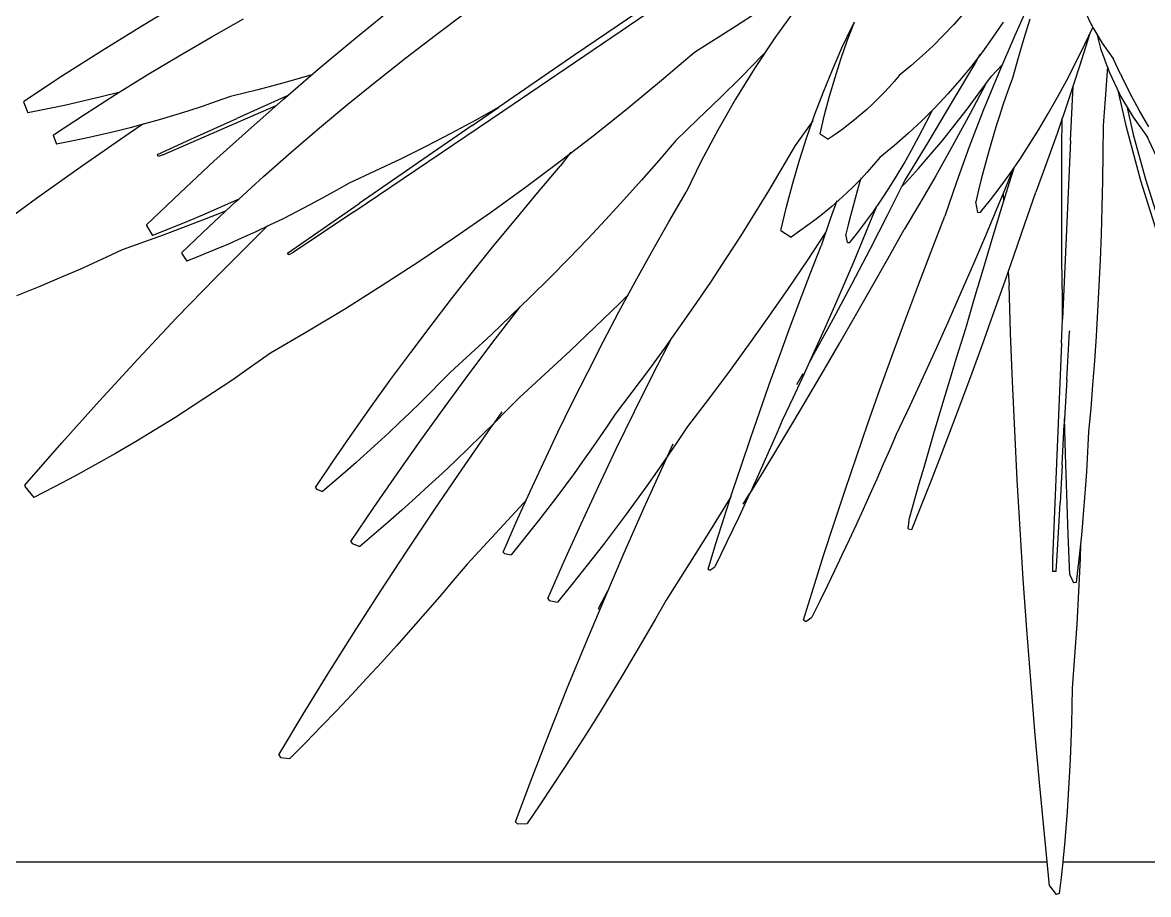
# Model space of a CAD drawing. Header units: metres. Extents: x 244.4 to 340.3, y -4.1 to 64.3.
# Drawn here: x 246.2802 to 246.7732, y 40.3732 to 40.7548 of the extents above; entities that cross this region are included whole.
import ezdxf

# ---------------------------------------------------------------- set-up
doc = ezdxf.new("R2010")
doc.units = ezdxf.units.M
doc.layers.add('Edges', color=7, linetype='Continuous')

msp = doc.modelspace()

# ---------------------------------------------------------------- linework, layer by layer
at = {"layer": 'Edges'}
for p, q in [((246.55962, 40.76621), (246.52207, 40.74062)), ((246.61019, 40.76461), (246.59235, 40.75301)), ((246.7222, 40.76607), (246.71461, 40.74916)), ((246.33199, 40.75313), (246.34939, 40.76357)), ((246.42529, 40.74735), (246.44107, 40.76015)), ((246.461, 40.74931), (246.47406, 40.75904)), ((246.49051, 40.71603), (246.55408, 40.75915)), ((246.61908, 40.76128), (246.60966, 40.74803)), ((246.7445, 40.76174), (246.74816, 40.75398)), ((246.36276, 40.74842), (246.37693, 40.7564)), ((246.64131, 40.74679), (246.64429, 40.75464)), ((246.64345, 40.75308), (246.64429, 40.75464)), ((246.64429, 40.75464), (246.64448, 40.75511)), ((246.68791, 40.75393), (246.6835, 40.74924)), ((246.69215, 40.75874), (246.68791, 40.75393)), ((246.7095, 40.75495), (246.70511, 40.7484)), ((246.72119, 40.7562), (246.71862, 40.74785)), ((246.74816, 40.75398), (246.74854, 40.7532)), ((246.31474, 40.74245), (246.33199, 40.75313)), ((246.44808, 40.7394), (246.461, 40.74931)), ((246.59235, 40.75301), (246.57435, 40.74165)), ((246.639, 40.74366), (246.64345, 40.75308)), ((246.6835, 40.74924), (246.67891, 40.74466)), ((246.71461, 40.74916), (246.70748, 40.73256)), ((246.74736, 40.74949), (246.74303, 40.73572)), ((246.74538, 40.74533), (246.74886, 40.75265)), ((246.74854, 40.7532), (246.74886, 40.75265)), ((246.74886, 40.75265), (246.7489, 40.75273)), ((246.74886, 40.75265), (246.7529, 40.74578)), ((246.75045, 40.7501), (246.75052, 40.74983)), ((246.75052, 40.74983), (246.75225, 40.74339)), ((246.34871, 40.74024), (246.36276, 40.74842)), ((246.40969, 40.73435), (246.42529, 40.74735)), ((246.60966, 40.74803), (246.60075, 40.73466)), ((246.63853, 40.73883), (246.64131, 40.74679)), ((246.67891, 40.74466), (246.67414, 40.74019)), ((246.70511, 40.7484), (246.7005, 40.74198)), ((246.71862, 40.74785), (246.71611, 40.73928)), ((246.74142, 40.73734), (246.74538, 40.74533)), ((246.7529, 40.74578), (246.75793, 40.73875)), ((246.29764, 40.73155), (246.31474, 40.74245)), ((246.33477, 40.73188), (246.34871, 40.74024)), ((246.4353, 40.72932), (246.44808, 40.7394)), ((246.52207, 40.74062), (246.48872, 40.71775)), ((246.57435, 40.74165), (246.55999, 40.72938)), ((246.60426, 40.7405), (246.59493, 40.7311)), ((246.60548, 40.74176), (246.60426, 40.7405)), ((246.6348, 40.73411), (246.639, 40.74366)), ((246.67414, 40.74019), (246.66921, 40.73584)), ((246.7005, 40.74198), (246.69565, 40.73569)), ((246.69942, 40.74084), (246.69739, 40.73734)), ((246.71611, 40.73928), (246.71364, 40.73049)), ((246.75225, 40.74339), (246.75595, 40.73329)), ((246.75793, 40.73875), (246.75758, 40.7395)), ((246.39428, 40.72114), (246.40969, 40.73435)), ((246.60075, 40.73466), (246.59239, 40.72122)), ((246.63595, 40.73077), (246.63853, 40.73883)), ((246.66921, 40.73584), (246.6641, 40.73161)), ((246.69739, 40.73734), (246.68728, 40.72018)), ((246.69565, 40.73569), (246.69059, 40.72955)), ((246.70908, 40.73628), (246.70444, 40.73137)), ((246.70847, 40.73564), (246.70846, 40.73484)), ((246.73742, 40.72961), (246.74142, 40.73734)), ((246.74303, 40.73572), (246.73804, 40.72047)), ((246.7552, 40.73534), (246.75508, 40.73344)), ((246.76112, 40.73196), (246.75793, 40.73875)), ((246.2807, 40.72042), (246.29764, 40.73155)), ((246.32095, 40.72333), (246.33477, 40.73188)), ((246.4069, 40.73196), (246.39523, 40.72861)), ((246.42266, 40.71907), (246.4353, 40.72932)), ((246.55999, 40.72938), (246.54541, 40.71734)), ((246.59493, 40.7311), (246.58548, 40.72174)), ((246.63084, 40.72443), (246.6348, 40.73411)), ((246.63357, 40.72262), (246.63595, 40.73077)), ((246.6641, 40.73161), (246.66191, 40.72902)), ((246.69059, 40.72955), (246.6853, 40.72354)), ((246.69909, 40.72397), (246.70444, 40.73137)), ((246.70748, 40.73256), (246.70085, 40.71632)), ((246.71364, 40.73049), (246.71219, 40.7265)), ((246.73338, 40.72214), (246.73742, 40.72961)), ((246.75508, 40.73344), (246.75427, 40.72146)), ((246.75595, 40.73329), (246.76052, 40.72361)), ((246.76112, 40.73196), (246.76149, 40.73118)), ((246.76523, 40.72374), (246.76149, 40.73118)), ((246.38325, 40.72539), (246.37121, 40.72237)), ((246.39523, 40.72861), (246.38325, 40.72539)), ((246.62712, 40.71462), (246.63084, 40.72443)), ((246.65965, 40.72648), (246.65731, 40.72399)), ((246.66191, 40.72902), (246.65965, 40.72648)), ((246.70179, 40.7277), (246.69505, 40.71495)), ((246.71219, 40.7265), (246.71075, 40.72241)), ((246.73908, 40.70323), (246.74018, 40.72701)), ((246.75984, 40.72505), (246.76322, 40.70978)), ((246.2807, 40.72042), (246.28054, 40.72015)), ((246.28054, 40.72015), (246.28243, 40.71527)), ((246.30661, 40.72035), (246.29858, 40.71855)), ((246.31461, 40.72226), (246.30661, 40.72035)), ((246.30726, 40.7146), (246.32095, 40.72333)), ((246.32239, 40.72422), (246.31461, 40.72226)), ((246.36502, 40.72018), (246.35879, 40.71807)), ((246.37121, 40.72237), (246.36502, 40.72018)), ((246.39481, 40.72212), (246.37394, 40.71278)), ((246.37905, 40.70773), (246.39428, 40.72114)), ((246.39609, 40.72269), (246.39481, 40.72212)), ((246.58548, 40.72174), (246.57591, 40.71245)), ((246.59239, 40.72122), (246.58459, 40.70771)), ((246.63139, 40.71436), (246.63357, 40.72262)), ((246.6549, 40.72154), (246.65241, 40.71914)), ((246.65731, 40.72399), (246.6549, 40.72154)), ((246.68728, 40.72018), (246.67697, 40.70301)), ((246.6853, 40.72354), (246.67979, 40.71768)), ((246.69376, 40.71683), (246.69909, 40.72397)), ((246.71075, 40.72241), (246.70934, 40.71822)), ((246.72929, 40.71493), (246.73338, 40.72214)), ((246.73804, 40.72047), (246.73317, 40.70618)), ((246.75427, 40.72146), (246.7534, 40.70966)), ((246.76052, 40.72361), (246.76099, 40.72263)), ((246.76099, 40.72263), (246.76644, 40.71337)), ((246.76917, 40.71639), (246.76523, 40.72374)), ((246.29052, 40.71686), (246.28243, 40.71527)), ((246.29858, 40.71855), (246.29052, 40.71686)), ((246.29369, 40.70568), (246.30726, 40.7146)), ((246.34158, 40.69686), (246.39125, 40.71848)), ((246.35254, 40.71604), (246.34625, 40.7141)), ((246.35879, 40.71807), (246.35254, 40.71604)), ((246.41016, 40.70866), (246.42266, 40.71907)), ((246.42519, 40.67196), (246.49051, 40.71603)), ((246.47708, 40.70973), (246.48872, 40.71775)), ((246.48872, 40.71775), (246.4787, 40.71213)), ((246.54541, 40.71734), (246.53063, 40.70553)), ((246.62366, 40.70469), (246.62712, 40.71462)), ((246.64722, 40.7145), (246.64451, 40.71225)), ((246.64985, 40.71679), (246.64722, 40.7145)), ((246.65241, 40.71914), (246.64985, 40.71679)), ((246.67979, 40.71768), (246.67406, 40.71196)), ((246.67588, 40.71105), (246.67856, 40.71645)), ((246.69505, 40.71495), (246.68739, 40.70084)), ((246.68843, 40.70995), (246.69376, 40.71683)), ((246.70085, 40.71632), (246.69471, 40.70045)), ((246.70934, 40.71822), (246.70795, 40.71394)), ((246.72517, 40.70797), (246.72929, 40.71493)), ((246.76367, 40.71826), (246.76653, 40.70575)), ((246.77331, 40.70914), (246.76917, 40.71639)), ((246.32686, 40.70642), (246.33283, 40.71043)), ((246.3336, 40.71046), (246.32724, 40.70876)), ((246.33994, 40.71223), (246.3336, 40.71046)), ((246.34625, 40.7141), (246.33994, 40.71223)), ((246.35381, 40.7037), (246.37394, 40.71278)), ((246.47708, 40.70973), (246.45124, 40.69188)), ((246.4787, 40.71213), (246.46779, 40.70625)), ((246.57591, 40.71245), (246.56622, 40.7032)), ((246.6263, 40.71175), (246.61844, 40.70091)), ((246.62635, 40.71182), (246.6263, 40.71175)), ((246.62941, 40.70602), (246.63139, 40.71436)), ((246.64174, 40.71005), (246.63889, 40.7079)), ((246.64451, 40.71225), (246.64174, 40.71005)), ((246.67406, 40.71196), (246.66811, 40.70639)), ((246.67268, 40.70486), (246.67588, 40.71105)), ((246.6831, 40.70333), (246.68843, 40.70995)), ((246.70657, 40.70956), (246.70522, 40.70509)), ((246.70795, 40.71394), (246.70657, 40.70956)), ((246.73533, 40.69976), (246.73546, 40.7129)), ((246.7534, 40.70966), (246.75327, 40.69754)), ((246.76322, 40.70978), (246.76968, 40.68561)), ((246.76644, 40.71337), (246.77272, 40.70459)), ((246.29369, 40.70568), (246.29356, 40.70547)), ((246.29356, 40.70547), (246.29507, 40.70156)), ((246.30647, 40.69229), (246.32686, 40.70642)), ((246.31444, 40.70563), (246.30801, 40.70418)), ((246.32085, 40.70715), (246.31444, 40.70563)), ((246.32724, 40.70876), (246.32085, 40.70715)), ((246.36401, 40.69412), (246.37905, 40.70773)), ((246.39782, 40.69808), (246.41016, 40.70866)), ((246.46779, 40.70625), (246.45679, 40.70055)), ((246.53063, 40.70553), (246.51563, 40.69395)), ((246.58459, 40.70771), (246.57736, 40.69417)), ((246.62043, 40.69463), (246.62366, 40.70469)), ((246.62941, 40.70602), (246.63298, 40.70376)), ((246.63597, 40.7058), (246.63298, 40.70376)), ((246.63889, 40.7079), (246.63597, 40.7058)), ((246.66811, 40.70639), (246.66195, 40.70096)), ((246.66944, 40.69888), (246.67268, 40.70486)), ((246.70522, 40.70509), (246.70389, 40.70053)), ((246.72101, 40.70128), (246.72517, 40.70797)), ((246.73317, 40.70618), (246.72842, 40.69288)), ((246.76653, 40.70575), (246.77183, 40.68624)), ((246.7767, 40.69611), (246.77228, 40.70553)), ((246.30155, 40.70283), (246.29507, 40.70156)), ((246.30801, 40.70418), (246.30155, 40.70283)), ((246.33921, 40.69707), (246.35381, 40.7037)), ((246.45679, 40.70055), (246.44568, 40.69504)), ((246.56622, 40.7032), (246.55876, 40.69448)), ((246.61844, 40.70091), (246.61268, 40.69099)), ((246.66195, 40.70096), (246.65557, 40.69568)), ((246.67697, 40.70301), (246.66649, 40.68585)), ((246.67778, 40.69697), (246.6831, 40.70333)), ((246.68739, 40.70084), (246.68002, 40.68767)), ((246.69471, 40.70045), (246.68909, 40.685)), ((246.70389, 40.70053), (246.70258, 40.69587)), ((246.71681, 40.69485), (246.72101, 40.70128)), ((246.73525, 40.68358), (246.73533, 40.69976)), ((246.73908, 40.70323), (246.73561, 40.62497)), ((246.3396, 40.69615), (246.33921, 40.69707)), ((246.34158, 40.69686), (246.3396, 40.69615)), ((246.38562, 40.68734), (246.39782, 40.69808)), ((246.44568, 40.69504), (246.43447, 40.68971)), ((246.52021, 40.69805), (246.51562, 40.69186)), ((246.65557, 40.69568), (246.65284, 40.69245)), ((246.66617, 40.6931), (246.66944, 40.69888)), ((246.67247, 40.69088), (246.67778, 40.69697)), ((246.70258, 40.69587), (246.70128, 40.69112)), ((246.71258, 40.68869), (246.71681, 40.69485)), ((246.75327, 40.69754), (246.75307, 40.68559)), ((246.28628, 40.67791), (246.30647, 40.69229)), ((246.34916, 40.68031), (246.36401, 40.69412)), ((246.45124, 40.69188), (246.44643, 40.68858)), ((246.51563, 40.69395), (246.50043, 40.68261)), ((246.50579, 40.68034), (246.51562, 40.69186)), ((246.55876, 40.69448), (246.55116, 40.6858)), ((246.57736, 40.69417), (246.57072, 40.68062)), ((246.61268, 40.69099), (246.60677, 40.68108)), ((246.61746, 40.68445), (246.62043, 40.69463)), ((246.65284, 40.69245), (246.65002, 40.68927)), ((246.66287, 40.68753), (246.66617, 40.6931)), ((246.66717, 40.68505), (246.67247, 40.69088)), ((246.70128, 40.69112), (246.70001, 40.68629)), ((246.71382, 40.6905), (246.71177, 40.68543)), ((246.71418, 40.69102), (246.7122, 40.68468)), ((246.72842, 40.69288), (246.72381, 40.6806)), ((246.37482, 40.67756), (246.38562, 40.68734)), ((246.43447, 40.68971), (246.42317, 40.68456)), ((246.44643, 40.68858), (246.42759, 40.67562)), ((246.55116, 40.6858), (246.54342, 40.67716)), ((246.6471, 40.68616), (246.64408, 40.6831)), ((246.64688, 40.68522), (246.64582, 40.68156)), ((246.64738, 40.68684), (246.64688, 40.68522)), ((246.6472, 40.68627), (246.6471, 40.68616)), ((246.65002, 40.68927), (246.6472, 40.68627)), ((246.66649, 40.68585), (246.65894, 40.67064)), ((246.65953, 40.68217), (246.66287, 40.68753)), ((246.66491, 40.68267), (246.66717, 40.68505)), ((246.68002, 40.68767), (246.67295, 40.67544)), ((246.68909, 40.685), (246.68399, 40.67)), ((246.70001, 40.68629), (246.69876, 40.68136)), ((246.7083, 40.68279), (246.71258, 40.68869)), ((246.71177, 40.68543), (246.7095, 40.67991)), ((246.75307, 40.68559), (246.75279, 40.67381)), ((246.76968, 40.68561), (246.77724, 40.66161)), ((246.77183, 40.68624), (246.77796, 40.66679)), ((246.3345, 40.66631), (246.34916, 40.68031)), ((246.41748, 40.68129), (246.41174, 40.67809)), ((246.42317, 40.68456), (246.41748, 40.68129)), ((246.50043, 40.68261), (246.48503, 40.6715)), ((246.49612, 40.66877), (246.50579, 40.68034)), ((246.56313, 40.66751), (246.57072, 40.68062)), ((246.60677, 40.68108), (246.60071, 40.67119)), ((246.61474, 40.67414), (246.61746, 40.68445)), ((246.64098, 40.68011), (246.63778, 40.67718)), ((246.64408, 40.6831), (246.64098, 40.68011)), ((246.64582, 40.68156), (246.64477, 40.67784)), ((246.65617, 40.67702), (246.65953, 40.68217)), ((246.69876, 40.68136), (246.69754, 40.67634)), ((246.70399, 40.67716), (246.7083, 40.68279)), ((246.7122, 40.68468), (246.70842, 40.67236)), ((246.71908, 40.6667), (246.72381, 40.6806)), ((246.73525, 40.66723), (246.73525, 40.68358)), ((246.2663, 40.66328), (246.28628, 40.67791)), ((246.36168, 40.66537), (246.37357, 40.67643)), ((246.37482, 40.67756), (246.36753, 40.67424)), ((246.37357, 40.67643), (246.37482, 40.67756)), ((246.41174, 40.67809), (246.40595, 40.67497)), ((246.40943, 40.66305), (246.42759, 40.67562)), ((246.54342, 40.67716), (246.53553, 40.66857)), ((246.63673, 40.67673), (246.63396, 40.66913)), ((246.63778, 40.67718), (246.6345, 40.67431)), ((246.64477, 40.67784), (246.64373, 40.67403)), ((246.65278, 40.67208), (246.65617, 40.67702)), ((246.67295, 40.67544), (246.66619, 40.6642)), ((246.69844, 40.6717), (246.69754, 40.67634)), ((246.69965, 40.67179), (246.70399, 40.67716)), ((246.7095, 40.67991), (246.70683, 40.67345)), ((246.7095, 40.67991), (246.70968, 40.67648)), ((246.36, 40.67092), (246.35242, 40.6677)), ((246.36912, 40.67229), (246.35966, 40.66854)), ((246.36753, 40.67424), (246.36, 40.67092)), ((246.40012, 40.67192), (246.39425, 40.66895)), ((246.42519, 40.67196), (246.39864, 40.65412)), ((246.40595, 40.67497), (246.40012, 40.67192)), ((246.48503, 40.6715), (246.46944, 40.66064)), ((246.60071, 40.67119), (246.59451, 40.66131)), ((246.61226, 40.66372), (246.61474, 40.67414)), ((246.63112, 40.6715), (246.62766, 40.66876)), ((246.6345, 40.67431), (246.63112, 40.6715)), ((246.64271, 40.67016), (246.64171, 40.66621)), ((246.64373, 40.67403), (246.64271, 40.67016)), ((246.64935, 40.66736), (246.65278, 40.67208)), ((246.65894, 40.67064), (246.65117, 40.6554)), ((246.65377, 40.67353), (246.65213, 40.66947)), ((246.69844, 40.6717), (246.69965, 40.67179)), ((246.70683, 40.67345), (246.70177, 40.66137)), ((246.70842, 40.67236), (246.70461, 40.6598)), ((246.75279, 40.67381), (246.75244, 40.66219)), ((246.3345, 40.66631), (246.3344, 40.66602)), ((246.3344, 40.66602), (246.33714, 40.66156)), ((246.35966, 40.66854), (246.34182, 40.66178)), ((246.35242, 40.6677), (246.3448, 40.66458)), ((246.34994, 40.65415), (246.36168, 40.66537)), ((246.38834, 40.66606), (246.38238, 40.66324)), ((246.38244, 40.66087), (246.38757, 40.66589)), ((246.39425, 40.66895), (246.38834, 40.66606)), ((246.48661, 40.65717), (246.49612, 40.66877)), ((246.53553, 40.66857), (246.5275, 40.66003)), ((246.55571, 40.65439), (246.56313, 40.66751)), ((246.6241, 40.66608), (246.62046, 40.66346)), ((246.62766, 40.66876), (246.6241, 40.66608)), ((246.63396, 40.66913), (246.62988, 40.65711)), ((246.64171, 40.66621), (246.64073, 40.66219)), ((246.6459, 40.66284), (246.64935, 40.66736)), ((246.65213, 40.66947), (246.64818, 40.65987)), ((246.67802, 40.6546), (246.68399, 40.67)), ((246.71438, 40.65309), (246.71908, 40.6667)), ((246.73533, 40.65072), (246.73525, 40.66723)), ((246.34182, 40.66178), (246.32386, 40.6553)), ((246.3448, 40.66458), (246.33714, 40.66156)), ((246.36492, 40.64329), (246.38244, 40.66087)), ((246.37639, 40.6605), (246.37036, 40.65785)), ((246.38238, 40.66324), (246.37639, 40.6605)), ((246.39627, 40.65391), (246.40943, 40.66305)), ((246.46944, 40.66064), (246.45366, 40.65002)), ((246.59451, 40.66131), (246.58815, 40.65146)), ((246.61226, 40.66372), (246.61673, 40.6609)), ((246.62046, 40.66346), (246.61673, 40.6609)), ((246.63182, 40.66284), (246.62378, 40.65068)), ((246.64145, 40.65848), (246.64073, 40.66219)), ((246.64242, 40.65855), (246.6459, 40.66284)), ((246.65903, 40.65139), (246.66619, 40.6642)), ((246.70177, 40.66137), (246.69657, 40.6492)), ((246.75244, 40.66219), (246.75202, 40.65075)), ((246.32386, 40.6553), (246.31473, 40.65104)), ((246.37036, 40.65785), (246.36429, 40.65527)), ((246.47725, 40.64553), (246.48661, 40.65717)), ((246.5275, 40.66003), (246.51933, 40.65154)), ((246.6251, 40.64477), (246.62988, 40.65711)), ((246.64145, 40.65848), (246.64242, 40.65855)), ((246.65117, 40.6554), (246.64318, 40.64013)), ((246.64818, 40.65987), (246.64412, 40.6502)), ((246.70461, 40.6598), (246.70077, 40.647)), ((246.31473, 40.65104), (246.30553, 40.64688)), ((246.34994, 40.65415), (246.34985, 40.65392)), ((246.34985, 40.65392), (246.35205, 40.65035)), ((246.35819, 40.65277), (246.35205, 40.65035)), ((246.36429, 40.65527), (246.35819, 40.65277)), ((246.39682, 40.65307), (246.39627, 40.65391)), ((246.39864, 40.65412), (246.39682, 40.65307)), ((246.51933, 40.65154), (246.51103, 40.64311)), ((246.54844, 40.64127), (246.55571, 40.65439)), ((246.58815, 40.65146), (246.58165, 40.64164)), ((246.62378, 40.65068), (246.61548, 40.63845)), ((246.65195, 40.63884), (246.65903, 40.65139)), ((246.67219, 40.63931), (246.67802, 40.6546)), ((246.71174, 40.64554), (246.71438, 40.65309)), ((246.73548, 40.63405), (246.73533, 40.65072)), ((246.75202, 40.65075), (246.75151, 40.63949)), ((246.30553, 40.64688), (246.29628, 40.64285)), ((246.45366, 40.65002), (246.43769, 40.63965)), ((246.46807, 40.63386), (246.47725, 40.64553)), ((246.64412, 40.6502), (246.63995, 40.64045)), ((246.69657, 40.6492), (246.69124, 40.63694)), ((246.70077, 40.647), (246.69692, 40.63397)), ((246.70972, 40.63976), (246.71174, 40.64554)), ((246.71174, 40.64554), (246.71217, 40.63993)), ((246.29628, 40.64285), (246.28697, 40.63893)), ((246.34766, 40.6255), (246.36492, 40.64329)), ((246.51103, 40.64311), (246.50259, 40.63473)), ((246.54135, 40.62813), (246.54844, 40.64127)), ((246.58165, 40.64164), (246.575, 40.63184)), ((246.62043, 40.63253), (246.6251, 40.64477)), ((246.28697, 40.63893), (246.2776, 40.63513)), ((246.43769, 40.63965), (246.42153, 40.62953)), ((246.5455, 40.63582), (246.5415, 40.63184)), ((246.61548, 40.63845), (246.607, 40.62626)), ((246.64318, 40.64013), (246.63499, 40.62483)), ((246.63995, 40.64045), (246.63568, 40.63063)), ((246.64496, 40.62657), (246.65195, 40.63884)), ((246.66652, 40.62414), (246.67219, 40.63931)), ((246.69124, 40.63694), (246.68578, 40.62459)), ((246.7051, 40.62671), (246.70972, 40.63976)), ((246.71283, 40.61887), (246.71217, 40.63993)), ((246.75151, 40.63949), (246.75094, 40.62841)), ((246.45904, 40.62215), (246.46807, 40.63386)), ((246.50259, 40.63473), (246.49401, 40.62641)), ((246.5415, 40.63184), (246.5308, 40.62145)), ((246.575, 40.63184), (246.56821, 40.62208)), ((246.61588, 40.62038), (246.62043, 40.63253)), ((246.69692, 40.63397), (246.69304, 40.6207)), ((246.73561, 40.62497), (246.73548, 40.63405)), ((246.42153, 40.62953), (246.40521, 40.61966)), ((246.49401, 40.62641), (246.48531, 40.61815)), ((246.48713, 40.61614), (246.49813, 40.6304)), ((246.53442, 40.61499), (246.54135, 40.62813)), ((246.607, 40.62626), (246.59835, 40.61411)), ((246.63568, 40.63063), (246.63131, 40.62074)), ((246.63806, 40.61457), (246.64496, 40.62657)), ((246.70051, 40.61395), (246.7051, 40.62671)), ((246.75094, 40.62841), (246.75029, 40.61751)), ((246.33065, 40.6075), (246.34766, 40.6255)), ((246.45018, 40.61041), (246.45904, 40.62215)), ((246.5308, 40.62145), (246.51993, 40.61114)), ((246.56821, 40.62208), (246.56128, 40.61234)), ((246.63499, 40.62483), (246.62658, 40.60951)), ((246.66099, 40.60909), (246.66652, 40.62414)), ((246.68578, 40.62459), (246.6802, 40.61217)), ((246.73516, 40.61451), (246.73561, 40.62497)), ((246.40521, 40.61966), (246.38871, 40.61005)), ((246.47607, 40.60148), (246.48713, 40.61614)), ((246.48531, 40.61815), (246.47648, 40.60995)), ((246.55637, 40.601), (246.56461, 40.61702)), ((246.61145, 40.60832), (246.61588, 40.62038)), ((246.63131, 40.62074), (246.62684, 40.61079)), ((246.69304, 40.6207), (246.69105, 40.61438)), ((246.71365, 40.59765), (246.71283, 40.61887)), ((246.73746, 40.59861), (246.7386, 40.6195)), ((246.73862, 40.61993), (246.7386, 40.6195)), ((246.75029, 40.61751), (246.74956, 40.60679)), ((246.51993, 40.61114), (246.50891, 40.6009)), ((246.52765, 40.60184), (246.53442, 40.61499)), ((246.56128, 40.61234), (246.55422, 40.60265)), ((246.59835, 40.61411), (246.58953, 40.60201)), ((246.63124, 40.60285), (246.63806, 40.61457)), ((246.6802, 40.61217), (246.67448, 40.59966)), ((246.69105, 40.61438), (246.68905, 40.60795)), ((246.69596, 40.60149), (246.70051, 40.61395)), ((246.73516, 40.61451), (246.73122, 40.51984)), ((246.3139, 40.58929), (246.33065, 40.6075)), ((246.38871, 40.61005), (246.38049, 40.60421)), ((246.44149, 40.59864), (246.45018, 40.61041)), ((246.47648, 40.60995), (246.46753, 40.60181)), ((246.60714, 40.59636), (246.61145, 40.60832)), ((246.62684, 40.61079), (246.62226, 40.60077)), ((246.62658, 40.60951), (246.62487, 40.60648)), ((246.65561, 40.59416), (246.66099, 40.60909)), ((246.68905, 40.60795), (246.68705, 40.60141)), ((246.74956, 40.60679), (246.74876, 40.59627)), ((246.38049, 40.60421), (246.3722, 40.59846)), ((246.46753, 40.60181), (246.46317, 40.59732)), ((246.46522, 40.58679), (246.47607, 40.60148)), ((246.52106, 40.5887), (246.52765, 40.60184)), ((246.55422, 40.60265), (246.54701, 40.59299)), ((246.58953, 40.60201), (246.58054, 40.58995)), ((246.62183, 40.60106), (246.6191, 40.5962)), ((246.62452, 40.59141), (246.63124, 40.60285)), ((246.68705, 40.60141), (246.68503, 40.59478)), ((246.69145, 40.58931), (246.69596, 40.60149)), ((246.3722, 40.59846), (246.36383, 40.59282)), ((246.43297, 40.58685), (246.44149, 40.59864)), ((246.46317, 40.59732), (246.45875, 40.59285)), ((246.50891, 40.6009), (246.49773, 40.59075)), ((246.54814, 40.58459), (246.55637, 40.601)), ((246.60295, 40.58451), (246.60714, 40.59636)), ((246.62226, 40.60077), (246.61759, 40.59069)), ((246.67448, 40.59966), (246.66865, 40.58707)), ((246.71461, 40.57625), (246.71365, 40.59765)), ((246.73746, 40.59861), (246.73648, 40.58144)), ((246.74876, 40.59627), (246.74789, 40.58593)), ((246.36383, 40.59282), (246.35538, 40.58729)), ((246.45875, 40.59285), (246.45427, 40.5884)), ((246.54701, 40.59299), (246.53967, 40.58338)), ((246.61788, 40.58025), (246.62452, 40.59141)), ((246.65037, 40.57936), (246.65561, 40.59416)), ((246.68503, 40.59478), (246.683, 40.58804)), ((246.29741, 40.57087), (246.3139, 40.58929)), ((246.35538, 40.58729), (246.34685, 40.58185)), ((246.42462, 40.57503), (246.43297, 40.58685)), ((246.45427, 40.5884), (246.44974, 40.58398)), ((246.45459, 40.57207), (246.46522, 40.58679)), ((246.49773, 40.59075), (246.49229, 40.58514)), ((246.51464, 40.57556), (246.52106, 40.5887)), ((246.58054, 40.58995), (246.57138, 40.57795)), ((246.61759, 40.59069), (246.61282, 40.58055)), ((246.66865, 40.58707), (246.66269, 40.57442)), ((246.683, 40.58804), (246.68096, 40.58121)), ((246.68698, 40.57743), (246.69145, 40.58931)), ((246.34685, 40.58185), (246.33825, 40.57653)), ((246.44974, 40.58398), (246.44515, 40.57958)), ((246.49229, 40.58514), (246.48677, 40.57956)), ((246.48679, 40.57958), (246.4902, 40.5844)), ((246.53967, 40.58338), (246.53619, 40.57817)), ((246.54012, 40.56818), (246.54814, 40.58459)), ((246.59888, 40.57276), (246.60295, 40.58451)), ((246.73648, 40.58144), (246.73633, 40.57881)), ((246.73691, 40.56583), (246.73648, 40.58144)), ((246.74789, 40.58593), (246.74694, 40.5758)), ((246.33825, 40.57653), (246.32957, 40.57131)), ((246.44515, 40.57958), (246.44051, 40.5752)), ((246.47267, 40.5593), (246.48513, 40.57724)), ((246.48677, 40.57956), (246.48118, 40.574)), ((246.48513, 40.57724), (246.48677, 40.57956)), ((246.53619, 40.57817), (246.53265, 40.57297)), ((246.57138, 40.57795), (246.56703, 40.57144)), ((246.61282, 40.58055), (246.61059, 40.57536)), ((246.61134, 40.56938), (246.61788, 40.58025)), ((246.64529, 40.56469), (246.65037, 40.57936)), ((246.68096, 40.58121), (246.67891, 40.57427)), ((246.68255, 40.56585), (246.68698, 40.57743)), ((246.73541, 40.56117), (246.73633, 40.57881)), ((246.41644, 40.56319), (246.42462, 40.57503)), ((246.44051, 40.5752), (246.43582, 40.57086)), ((246.44416, 40.55731), (246.45459, 40.57207)), ((246.48118, 40.574), (246.47552, 40.56848)), ((246.50838, 40.56242), (246.51464, 40.57556)), ((246.53265, 40.57297), (246.52905, 40.56779)), ((246.59493, 40.56111), (246.59888, 40.57276)), ((246.61059, 40.57536), (246.60832, 40.57014)), ((246.66269, 40.57442), (246.65991, 40.56794)), ((246.67891, 40.57427), (246.67685, 40.56724)), ((246.71571, 40.5547), (246.71461, 40.57625)), ((246.74694, 40.5758), (246.74666, 40.56985)), ((246.28118, 40.55225), (246.29741, 40.57087)), ((246.32957, 40.57131), (246.32082, 40.5662)), ((246.43582, 40.57086), (246.43107, 40.56654)), ((246.47552, 40.56848), (246.46979, 40.56299)), ((246.52905, 40.56779), (246.5254, 40.56262)), ((246.53231, 40.55178), (246.54012, 40.56818)), ((246.56703, 40.57144), (246.56263, 40.56499)), ((246.56263, 40.56499), (246.56512, 40.57034)), ((246.60489, 40.55878), (246.61134, 40.56938)), ((246.60832, 40.57014), (246.606, 40.5649)), ((246.65991, 40.56794), (246.65707, 40.56143)), ((246.67685, 40.56724), (246.67479, 40.56011)), ((246.74666, 40.56985), (246.74635, 40.56399)), ((246.32082, 40.5662), (246.312, 40.5612)), ((246.40843, 40.55133), (246.41644, 40.56319)), ((246.42627, 40.56225), (246.42142, 40.55799)), ((246.43107, 40.56654), (246.42627, 40.56225)), ((246.46979, 40.56299), (246.464, 40.55753)), ((246.5023, 40.54929), (246.50838, 40.56242)), ((246.5254, 40.56262), (246.52168, 40.55746)), ((246.55241, 40.54249), (246.56143, 40.56238)), ((246.56261, 40.56496), (246.55812, 40.55849)), ((246.56143, 40.56238), (246.56261, 40.56496)), ((246.56263, 40.56499), (246.56261, 40.56496)), ((246.606, 40.5649), (246.60364, 40.55962)), ((246.64036, 40.55015), (246.64529, 40.56469)), ((246.67816, 40.55456), (246.68255, 40.56585)), ((246.73746, 40.54841), (246.73691, 40.56583)), ((246.74635, 40.56399), (246.746, 40.5582)), ((246.312, 40.5612), (246.30311, 40.55631)), ((246.42142, 40.55799), (246.41652, 40.55376)), ((246.43395, 40.54253), (246.44416, 40.55731)), ((246.464, 40.55753), (246.45814, 40.5521)), ((246.46045, 40.54137), (246.47267, 40.5593)), ((246.52168, 40.55746), (246.5179, 40.55233)), ((246.55812, 40.55849), (246.55355, 40.55203)), ((246.5911, 40.54957), (246.59493, 40.56111)), ((246.59857, 40.54853), (246.60489, 40.55878)), ((246.60364, 40.55962), (246.60123, 40.55432)), ((246.65707, 40.56143), (246.65418, 40.55488)), ((246.67479, 40.56011), (246.67271, 40.55289)), ((246.73541, 40.56117), (246.7345, 40.54456)), ((246.746, 40.5582), (246.74563, 40.55249)), ((246.28118, 40.55225), (246.28121, 40.55171)), ((246.30311, 40.55631), (246.29415, 40.55153)), ((246.41652, 40.55376), (246.41157, 40.54956)), ((246.45814, 40.5521), (246.45221, 40.54671)), ((246.5179, 40.55233), (246.51407, 40.5472)), ((246.52472, 40.53539), (246.53231, 40.55178)), ((246.55355, 40.55203), (246.54891, 40.5456)), ((246.60123, 40.55432), (246.59879, 40.54899)), ((246.65418, 40.55488), (246.65123, 40.54829)), ((246.67271, 40.55289), (246.67063, 40.54558)), ((246.67381, 40.54358), (246.67816, 40.55456)), ((246.71697, 40.53299), (246.71571, 40.5547)), ((246.74563, 40.55249), (246.74522, 40.54686)), ((246.28121, 40.55171), (246.28512, 40.54686)), ((246.29415, 40.55153), (246.28512, 40.54686)), ((246.40843, 40.55133), (246.40883, 40.55063)), ((246.40883, 40.55063), (246.41157, 40.54956)), ((246.49639, 40.53616), (246.5023, 40.54929)), ((246.51407, 40.5472), (246.51018, 40.5421)), ((246.59035, 40.54723), (246.58145, 40.53274)), ((246.5874, 40.53814), (246.5911, 40.54957)), ((246.59575, 40.54401), (246.59854, 40.54848)), ((246.59854, 40.54848), (246.5963, 40.54364)), ((246.59854, 40.54848), (246.59857, 40.54853)), ((246.59879, 40.54899), (246.59857, 40.54853)), ((246.63558, 40.53574), (246.64036, 40.55015)), ((246.65123, 40.54829), (246.64823, 40.54167)), ((246.73809, 40.53084), (246.73746, 40.54841)), ((246.74522, 40.54686), (246.74478, 40.54131)), ((246.42395, 40.52772), (246.43395, 40.54253)), ((246.45221, 40.54671), (246.44622, 40.54136)), ((246.49948, 40.54447), (246.48725, 40.5311)), ((246.50078, 40.54592), (246.49948, 40.54447)), ((246.51018, 40.5421), (246.50623, 40.53701)), ((246.54362, 40.52265), (246.55241, 40.54249)), ((246.54891, 40.5456), (246.5442, 40.53918)), ((246.5963, 40.54364), (246.59377, 40.53826)), ((246.67063, 40.54558), (246.66854, 40.53817)), ((246.66951, 40.5329), (246.67381, 40.54358)), ((246.7339, 40.53406), (246.7345, 40.54456)), ((246.44622, 40.54136), (246.44017, 40.53604)), ((246.44848, 40.52346), (246.46045, 40.54137)), ((246.50623, 40.53701), (246.50223, 40.53195)), ((246.5442, 40.53918), (246.53941, 40.53279)), ((246.58382, 40.52682), (246.5874, 40.53814)), ((246.59377, 40.53826), (246.5912, 40.53286)), ((246.64823, 40.54167), (246.64517, 40.53502)), ((246.668, 40.53319), (246.66854, 40.53817)), ((246.74478, 40.54131), (246.74431, 40.53584)), ((246.44017, 40.53604), (246.43405, 40.53075)), ((246.49066, 40.52305), (246.49639, 40.53616)), ((246.51735, 40.51901), (246.52472, 40.53539)), ((246.53941, 40.53279), (246.53456, 40.52641)), ((246.58145, 40.53274), (246.57183, 40.51738)), ((246.5912, 40.53286), (246.58859, 40.52744)), ((246.63096, 40.52147), (246.63558, 40.53574)), ((246.64517, 40.53502), (246.64207, 40.52834)), ((246.668, 40.53319), (246.66951, 40.5329)), ((246.71838, 40.51113), (246.71697, 40.53299)), ((246.7333, 40.52404), (246.7339, 40.53406)), ((246.74431, 40.53584), (246.74381, 40.53045)), ((246.42395, 40.52772), (246.42445, 40.52685)), ((246.43405, 40.53075), (246.42787, 40.52551)), ((246.48725, 40.5311), (246.47482, 40.51777)), ((246.50223, 40.53195), (246.49818, 40.5269)), ((246.58859, 40.52744), (246.58594, 40.52199)), ((246.64207, 40.52834), (246.63891, 40.52162)), ((246.7388, 40.51313), (246.73809, 40.53084)), ((246.74381, 40.53045), (246.74328, 40.52514)), ((246.42445, 40.52685), (246.42787, 40.52551)), ((246.43675, 40.50556), (246.44848, 40.52346)), ((246.49066, 40.52305), (246.49117, 40.52244)), ((246.49117, 40.52244), (246.49407, 40.52187)), ((246.49818, 40.5269), (246.49407, 40.52187)), ((246.53456, 40.52641), (246.52963, 40.52006)), ((246.53508, 40.50287), (246.54362, 40.52265)), ((246.58036, 40.51561), (246.58382, 40.52682)), ((246.73271, 40.5145), (246.7333, 40.52404)), ((246.74328, 40.52514), (246.74272, 40.51992)), ((246.74344, 40.52669), (246.74322, 40.52027)), ((246.47482, 40.51777), (246.46881, 40.51059)), ((246.51019, 40.50264), (246.51735, 40.51901)), ((246.52963, 40.52006), (246.52464, 40.51374)), ((246.57183, 40.51738), (246.56201, 40.50203)), ((246.58594, 40.52199), (246.58326, 40.51653)), ((246.62649, 40.50734), (246.63096, 40.52147)), ((246.63891, 40.52162), (246.63571, 40.51488)), ((246.73122, 40.51984), (246.73118, 40.51454)), ((246.74272, 40.51992), (246.74213, 40.51479)), ((246.74322, 40.52027), (246.74258, 40.50579)), ((246.52464, 40.51374), (246.51957, 40.50744)), ((246.58036, 40.51561), (246.58116, 40.51508)), ((246.58116, 40.51508), (246.58326, 40.51653)), ((246.63571, 40.51488), (246.63245, 40.50811)), ((246.73271, 40.5145), (246.73118, 40.51454)), ((246.7388, 40.51313), (246.74031, 40.50952)), ((246.74213, 40.51479), (246.7415, 40.50974)), ((246.46881, 40.51059), (246.46272, 40.50343)), ((246.51957, 40.50744), (246.51444, 40.50117)), ((246.63245, 40.50811), (246.62914, 40.50131)), ((246.71993, 40.48911), (246.71838, 40.51113)), ((246.7415, 40.50974), (246.74031, 40.50952)), ((246.42528, 40.48769), (246.43675, 40.50556)), ((246.46272, 40.50343), (246.45654, 40.49627)), ((246.51019, 40.50264), (246.51083, 40.50187)), ((246.52678, 40.48315), (246.53508, 40.50287)), ((246.53242, 40.49838), (246.53661, 40.5064)), ((246.62217, 40.49335), (246.62649, 40.50734)), ((246.74258, 40.50579), (246.74179, 40.4915)), ((246.51083, 40.50187), (246.51444, 40.50117)), ((246.53242, 40.49838), (246.53297, 40.49785)), ((246.56201, 40.50203), (246.5574, 40.49388)), ((246.62914, 40.50131), (246.62578, 40.49449)), ((246.45654, 40.49627), (246.45027, 40.48913)), ((246.5574, 40.49388), (246.5527, 40.48574)), ((246.62217, 40.49335), (246.62317, 40.49269)), ((246.62317, 40.49269), (246.62578, 40.49449)), ((246.41406, 40.46984), (246.42528, 40.48769)), ((246.45027, 40.48913), (246.44393, 40.48201)), ((246.72164, 40.46695), (246.71993, 40.48911)), ((246.74179, 40.4915), (246.74087, 40.47741)), ((246.51872, 40.4635), (246.52678, 40.48315)), ((246.5527, 40.48574), (246.54791, 40.47759)), ((246.44393, 40.48201), (246.4375, 40.4749)), ((246.4375, 40.4749), (246.43099, 40.46781)), ((246.54791, 40.47759), (246.54304, 40.46943)), ((246.74087, 40.47741), (246.7398, 40.46353)), ((246.40309, 40.45201), (246.41406, 40.46984)), ((246.54304, 40.46943), (246.53809, 40.46128)), ((246.43099, 40.46781), (246.4244, 40.46073)), ((246.5109, 40.44391), (246.51872, 40.4635)), ((246.72349, 40.44465), (246.72164, 40.46695)), ((246.7398, 40.46353), (246.73966, 40.45557)), ((246.4244, 40.46073), (246.41774, 40.45368)), ((246.53809, 40.46128), (246.53305, 40.45312)), ((246.41774, 40.45368), (246.41099, 40.44664)), ((246.73966, 40.45557), (246.73945, 40.4477)), ((246.39238, 40.43422), (246.40309, 40.45201)), ((246.53305, 40.45312), (246.52793, 40.44497)), ((246.41099, 40.44664), (246.40418, 40.43963)), ((246.50334, 40.4244), (246.5109, 40.44391)), ((246.52793, 40.44497), (246.52272, 40.43683)), ((246.72548, 40.42221), (246.72349, 40.44465)), ((246.73945, 40.4477), (246.73919, 40.4399)), ((246.40418, 40.43963), (246.39728, 40.43264)), ((246.73919, 40.4399), (246.73887, 40.43218)), ((246.39238, 40.43422), (246.39316, 40.43312)), ((246.52272, 40.43683), (246.51744, 40.42868)), ((246.39316, 40.43312), (246.39728, 40.43264)), ((246.51744, 40.42868), (246.51208, 40.42055)), ((246.73887, 40.43218), (246.73849, 40.42455)), ((246.49601, 40.40497), (246.50334, 40.4244)), ((246.73849, 40.42455), (246.73805, 40.41701)), ((246.51208, 40.42055), (246.50664, 40.41242)), ((246.72763, 40.39963), (246.72548, 40.42221)), ((246.73805, 40.41701), (246.73754, 40.40955)), ((246.50664, 40.41242), (246.50112, 40.4043)), ((246.73754, 40.40955), (246.73698, 40.40217)), ((246.49601, 40.40497), (246.49698, 40.40403)), ((246.49698, 40.40403), (246.50112, 40.4043)), ((246.72992, 40.37692), (246.72763, 40.39963)), ((246.73698, 40.40217), (246.73636, 40.39489)), ((246.73636, 40.39489), (246.73569, 40.38769)), ((246.72888, 40.38724), (245.51786, 40.38724)), ((246.73564, 40.38724), (246.73495, 40.38059)), ((246.73569, 40.38769), (246.73564, 40.38724)), ((246.90175, 40.38724), (246.73564, 40.38724)), ((246.73495, 40.38059), (246.73415, 40.37358)), ((246.72992, 40.37692), (246.73277, 40.37317)), ((246.73415, 40.37358), (246.73277, 40.37317))]:
    msp.add_line(p, q, dxfattribs=at)

doc.saveas('drawing.dxf')
